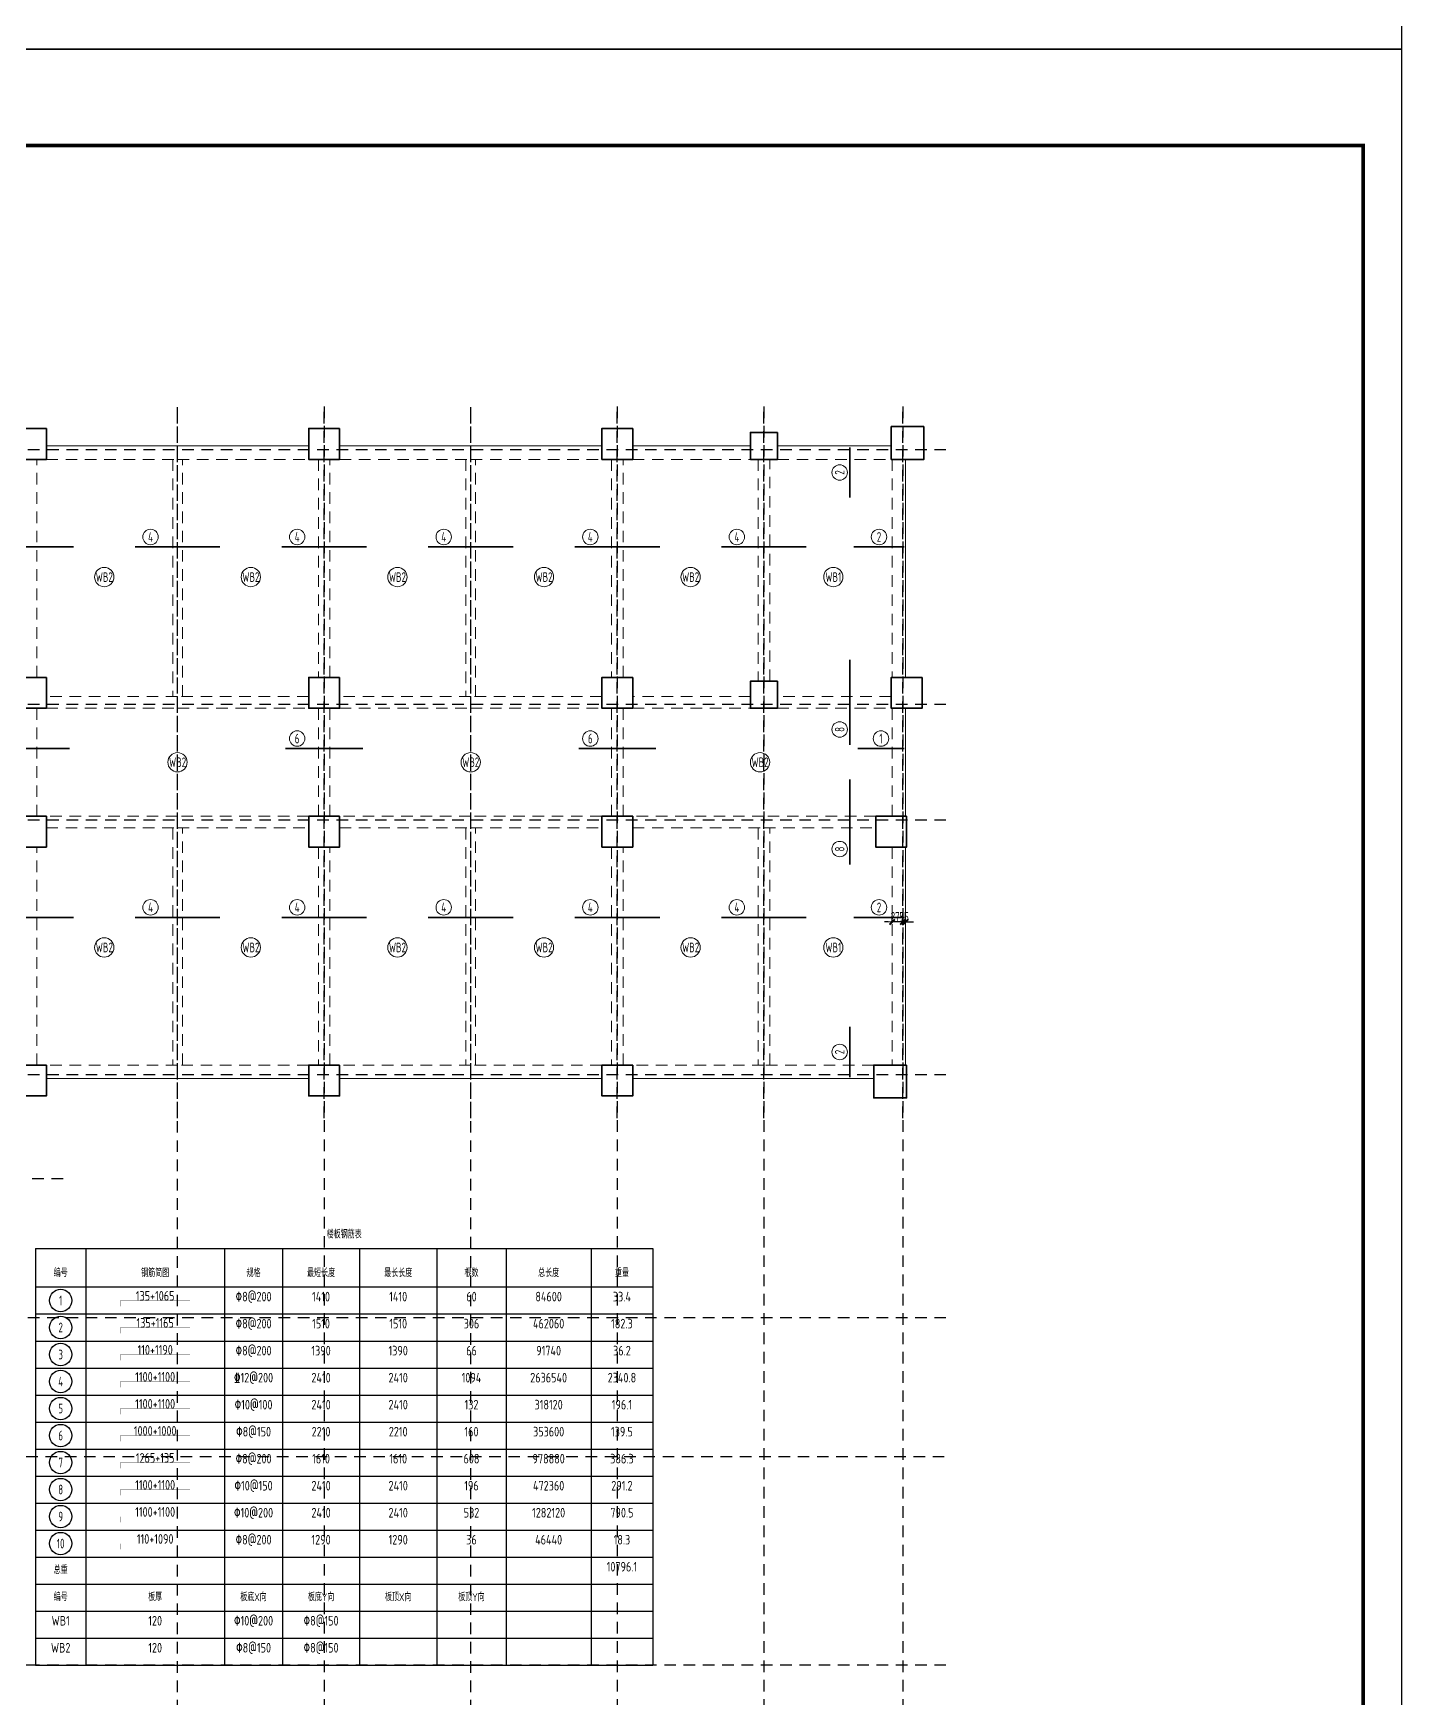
# Model space of a CAD drawing. Header units: millimetres. Extents: x 539196 to 807275, y 431843 to 1156631.
# Drawn here: x 771800 to 807275, y 557314 to 600452 of the extents above; entities that cross this region are included whole.
import ezdxf
from ezdxf.enums import TextEntityAlignment as Align

# ---------------------------------------------------------------- set-up
doc = ezdxf.new("R2010")
doc.units = ezdxf.units.MM
doc.header["$MEASUREMENT"] = 0
doc.linetypes.add('DOTE', pattern=[2.42, 2, -0.2, 0.02, -0.2])
doc.linetypes.add('虚线', pattern=[500, 300, -200])
for name, color, linetype in [('410', 7, 'Continuous'), ('DOTE', 1, 'DOTE'), ('PUB_TITLE', 4, 'Continuous')]:
    doc.layers.add(name, color=color, linetype=linetype)
for name, color, linetype, lineweight in [('尺寸标注-梁', 3, 'Continuous', 18), ('楼板正筋文字', 7, 'Continuous', 18), ('楼板负筋编号', 3, 'Continuous', 18), ('楼板负筋钢筋', 1, 'Continuous', 35), ('砼柱', 2, 'Continuous', 35), ('砼梁', 4, 'Continuous', 18)]:
    doc.layers.add(name, color=color, linetype=linetype, lineweight=lineweight)
doc.styles.add('样式 1_yjk_yjk_yjk_yjk_yjk_yjk_yjk_yjk_yjk_yjk_yjk_yjk', font='yjkeng.shx', dxfattribs={"width": 0.7, "bigfont": 'yjkchn.shx'})
doc.styles.add('样式 2_yjk_yjk_yjk_yjk_yjk_yjk_yjk_yjk_yjk_yjk_yjk_yjk', font='yjkeng.shx', dxfattribs={"width": 0.7, "bigfont": 'yjkchn.shx'})
doc.dimstyles.new('盈建科结构_yjk_yjk_yjk_yjk_yjk_yjk_yjk_yjk_yjk_yjk_yjk_yjk', dxfattribs={"dimscale": 100, "dimtxt": 2.5, "dimasz": 1, "dimexe": 1.5, "dimexo": 0.625, "dimgap": 0.1, "dimtad": 1, "dimdec": 0, "dimrnd": 1, "dimzin": 0, "dimdsep": 46, "dimtxsty": '样式 1_yjk_yjk_yjk_yjk_yjk_yjk_yjk_yjk_yjk_yjk_yjk_yjk', "dimblk": '_yjkbk', "dimblk1": 'ARCHTICK', "dimblk2": 'ARCHTICK', "dimcen": 0.09, "dimadec": 0, "dimazin": 0, "dimtfac": 1, "dimtdec": 4, "dimtix": 1, "dimtmove": 2, "dimatfit": 3, "dimfxl": 0, "dimtolj": 1, "dimtzin": 0, "dimarcsym": 0})

# ---------------------------------------------------------------- blocks, each defined once
blk = doc.blocks.new('_yjkbk')
blk.add_line((-1, 0), (1.5, 0))
blk.add_lwpolyline([(-0.7, -0.7, 0.5, 0.5, 0), (0.7, 0.7, 0.5, 0.5, 0)], format="xyseb")
blk = doc.blocks.new('*D576')
at = {"layer": 'Defpoints', "color": 0}
for p in [(794340, 577420), (794340, 577419), (794415, 577419)]:
    blk.add_point(p, dxfattribs=at)
at = {"layer": '尺寸标注-梁', "color": 0, "lineweight": -2}
for p, q in [((794240, 577420), (794140, 577420)), ((794340, 577419), (794340, 577570)), ((794415, 577420), (794340, 577420)), ((794415, 577419), (794415, 577570)), ((794515, 577420), (794615, 577420))]:
    blk.add_line(p, q, dxfattribs=at)
at = {"layer": '尺寸标注-梁', "color": 0, "lineweight": -2, "xscale": 100, "yscale": 100, "zscale": 100}
blk.add_blockref('_yjkbk', (794340, 577420), dxfattribs=at)
at = {"layer": '尺寸标注-梁', "color": 0, "lineweight": -2, "xscale": 100, "yscale": 100, "zscale": 100, "rotation": 180}
blk.add_blockref('_yjkbk', (794415, 577420), dxfattribs=at)
at = {"layer": '尺寸标注-梁', "color": 0, "insert": (794378, 577555), "char_height": 250, "attachment_point": 5, "style": '样式 1_yjk_yjk_yjk_yjk_yjk_yjk_yjk_yjk_yjk_yjk_yjk_yjk'}
blk.add_mtext('\\A1;75', dxfattribs=at)
blk = doc.blocks.new('_ARCHTICK')
at = {"color": 0, "linetype": 'ByBlock', "const_width": 0.15}
blk.add_lwpolyline([(-0.5, -0.5), (0.5, 0.5)], dxfattribs=at)
blk = doc.blocks.new('*D577')
at = {"layer": 'Defpoints', "color": 0}
for p in [(794065, 577420), (794065, 577419), (794340, 577419)]:
    blk.add_point(p, dxfattribs=at)
at = {"layer": '尺寸标注-梁', "color": 0, "lineweight": -2}
for p, q in [((793965, 577420), (793865, 577420)), ((794065, 577419), (794065, 577570)), ((794340, 577420), (794065, 577420)), ((794340, 577419), (794340, 577570)), ((794440, 577420), (794540, 577420))]:
    blk.add_line(p, q, dxfattribs=at)
at = {"layer": '尺寸标注-梁', "color": 0, "lineweight": -2, "xscale": 100, "yscale": 100, "zscale": 100}
blk.add_blockref('_yjkbk', (794065, 577420), dxfattribs=at)
at = {"layer": '尺寸标注-梁', "color": 0, "lineweight": -2, "xscale": 100, "yscale": 100, "zscale": 100, "rotation": 180}
blk.add_blockref('_yjkbk', (794340, 577420), dxfattribs=at)
at = {"layer": '尺寸标注-梁', "color": 0, "insert": (794203, 577555), "char_height": 250, "attachment_point": 5, "style": '样式 1_yjk_yjk_yjk_yjk_yjk_yjk_yjk_yjk_yjk_yjk_yjk_yjk'}
blk.add_mtext('\\A1;275', dxfattribs=at)
blk = doc.blocks.new('jzzw')
at = {"layer": 'DOTE', "color": 1, "linetype": '虚线'}
for p, q in [((932586, 852149), (932586, 890469)), ((932586, 872027), (932586, 890469)), ((936386, 872027), (936386, 890469)), ((936386, 890469), (936386, 834829)), ((940186, 852149), (940186, 890469)), ((940186, 872027), (940186, 890469)), ((943986, 872027), (943986, 890469)), ((943986, 890469), (943986, 834829)), ((947786, 872027), (947786, 890469)), ((947786, 890469), (947786, 834829)), ((951386, 872027), (951386, 890469)), ((951386, 890469), (951386, 834829)), ((952506, 889349), (912186, 889349)), ((952506, 889349), (912186, 889349)), ((952506, 889349), (912186, 889349)), ((952506, 889349), (912186, 889349)), ((952506, 882749), (911886, 882749)), ((952506, 879749), (911886, 879749)), ((952506, 873149), (912186, 873149)), ((929618, 870449), (912217, 870449)), ((952506, 866849), (912186, 866849)), ((952463, 863249), (912186, 863249)), ((952506, 857849), (912186, 857849)), ((928906, 857849), (920186, 857849))]:
    blk.add_line(p, q, dxfattribs=at)

msp = doc.modelspace()

# ---------------------------------------------------------------- linework, layer by layer
at = {"layer": '410'}
for p, q in [((771860.2, 568959.2), (787860.2, 568959.2)), ((771860.2, 568959.2), (771860.2, 558159.2)), ((773160.2, 568959.2), (773160.2, 558159.2)), ((776760.2, 568959.2), (776760.2, 558159.2)), ((778260.2, 568959.2), (778260.2, 558159.2)), ((780260.2, 568959.2), (780260.2, 558159.2)), ((782260.2, 568959.2), (782260.2, 558159.2)), ((784060.2, 568959.2), (784060.2, 558159.2)), ((786260.2, 568959.2), (786260.2, 558159.2)), ((787860.2, 568959.2), (787860.2, 558159.2)), ((771860.2, 567959.2), (787860.2, 567959.2)), ((771860.2, 567259.2), (787860.2, 567259.2)), ((771860.2, 566559.2), (787860.2, 566559.2)), ((771860.2, 565859.2), (787860.2, 565859.2)), ((771860.2, 565159.2), (787860.2, 565159.2)), ((771860.2, 564459.2), (787860.2, 564459.2)), ((771860.2, 563759.2), (787860.2, 563759.2)), ((771860.2, 563059.2), (787860.2, 563059.2)), ((771860.2, 562359.2), (787860.2, 562359.2)), ((771860.2, 561659.2), (787860.2, 561659.2)), ((771860.2, 560959.2), (787860.2, 560959.2)), ((771860.2, 560259.2), (787860.2, 560259.2)), ((771860.2, 559559.2), (787860.2, 559559.2)), ((771860.2, 558859.2), (787860.2, 558859.2)), ((771860.2, 558159.2), (787860.2, 558159.2))]:
    msp.add_line(p, q, dxfattribs=at)
at = {"layer": '410', "color": 1, "const_width": 3}
for points in [[(774060.2, 567459.2), (774060.2, 567609.2), (775860.2, 567609.2), (775860.2, 567459.2)], [(774060.2, 566759.2), (774060.2, 566909.2), (775860.2, 566909.2), (775860.2, 566759.2)], [(774060.2, 566059.2), (774060.2, 566209.2), (775860.2, 566209.2), (775860.2, 566059.2)], [(774060.2, 565359.2), (774060.2, 565509.2), (775860.2, 565509.2), (775860.2, 565359.2)], [(774060.2, 564659.2), (774060.2, 564809.2), (775860.2, 564809.2), (775860.2, 564659.2)], [(774060.2, 563959.2), (774060.2, 564109.2), (775860.2, 564109.2), (775860.2, 563959.2)], [(774060.2, 563259.2), (774060.2, 563409.2), (775860.2, 563409.2), (775860.2, 563259.2)], [(774060.2, 562559.2), (774060.2, 562709.2), (775860.2, 562709.2), (775860.2, 562559.2)], [(774060.2, 561859.2), (774060.2, 562009.2), (775860.2, 562009.2), (775860.2, 561859.2)], [(774060.2, 561159.2), (774060.2, 561309.2), (775860.2, 561309.2), (775860.2, 561159.2)]]:
    msp.add_lwpolyline(points, dxfattribs=at)
at = {"layer": '410'}
for centre in [(772510.2, 567609.2), (772510.2, 566909.2), (772510.2, 566209.2), (772510.2, 565509.2), (772510.2, 564809.2), (772510.2, 564109.2), (772510.2, 563409.2), (772510.2, 562709.2), (772510.2, 562009.2), (772510.2, 561309.2)]:
    msp.add_circle(centre, 290, dxfattribs=at)
at = {"layer": 'PUB_TITLE'}
for points in [[(747875.2, 600043), (807275.2, 600043), (807275.2, 684143), (747875.2, 684143)], [(747875.2, 515943), (807275.2, 515943), (807275.2, 600043), (747875.2, 600043)]]:
    msp.add_lwpolyline(points, close=True, dxfattribs=at)
at = {"layer": 'PUB_TITLE', "const_width": 100}
msp.add_lwpolyline([(748875.2, 516943), (806275.2, 516943), (806275.2, 597543), (748875.2, 597543)], close=True, dxfattribs=at)
at = {"layer": '楼板正筋文字'}
for centre in [(773640.2, 586359.2), (777440.2, 586359.2), (781240.2, 586359.2), (785040.2, 586359.2), (788840.2, 586359.2), (792540.2, 586359.2), (775540.2, 581559.2), (783140.2, 581559.2), (790640.2, 581559.2), (773640.2, 576759.2), (777440.2, 576759.2), (781240.2, 576759.2), (785040.2, 576759.2), (788840.2, 576759.2), (792540.2, 576759.2)]:
    msp.add_circle(centre, 250, dxfattribs=at)
at = {"layer": '楼板负筋编号'}
for centre in [(792705, 589069.2), (774840.2, 587398), (778640.2, 587398), (782440.2, 587398), (786240.2, 587398), (790040.2, 587398), (793725.2, 587398), (778640.2, 582173.2), (786240.2, 582173.2), (792705, 582409.2), (793775.2, 582173.2), (792705, 579309.2), (774840.2, 577798), (778640.2, 577798), (782440.2, 577798), (786240.2, 577798), (790040.2, 577798), (793725.2, 577798), (792705, 574049.2)]:
    msp.add_circle(centre, 200, dxfattribs=at)
at = {"layer": '楼板负筋钢筋'}
for points in [[(792965, 588419.2), (792965, 589719.2)], [(770640.2, 587138), (772840.2, 587138)], [(774440.2, 587138), (776640.2, 587138)], [(778240.2, 587138), (780440.2, 587138)], [(782040.2, 587138), (784240.2, 587138)], [(785840.2, 587138), (788040.2, 587138)], [(789640.2, 587138), (791840.2, 587138)], [(793075.2, 587138), (794375.2, 587138)], [(792965, 582009.2), (792965, 584209.2)], [(770740.2, 581913.2), (772740.2, 581913.2)], [(778340.2, 581913.2), (780340.2, 581913.2)], [(785940.2, 581913.2), (787940.2, 581913.2)], [(793175.2, 581913.2), (794375.2, 581913.2)], [(792965, 578909.2), (792965, 581109.2)], [(770640.2, 577538), (772840.2, 577538)], [(774440.2, 577538), (776640.2, 577538)], [(778240.2, 577538), (780440.2, 577538)], [(782040.2, 577538), (784240.2, 577538)], [(785840.2, 577538), (788040.2, 577538)], [(789640.2, 577538), (791840.2, 577538)], [(793075.2, 577538), (794375.2, 577538)], [(792965, 573399.2), (792965, 574699.2)]]:
    msp.add_lwpolyline(points, dxfattribs=at)
at = {"layer": '砼柱'}
for points in [[(772140.2, 590209.2), (771340.2, 590209.2), (771340.2, 589409.2), (772140.2, 589409.2)], [(779740.2, 590209.2), (778940.2, 590209.2), (778940.2, 589409.2), (779740.2, 589409.2)], [(787340.2, 590209.2), (786540.2, 590209.2), (786540.2, 589409.2), (787340.2, 589409.2)], [(794890.2, 590259.2), (794040.2, 590259.2), (794040.2, 589409.2), (794890.2, 589409.2)], [(791090.2, 590109.2), (790390.2, 590109.2), (790390.2, 589409.2), (791090.2, 589409.2)], [(772140.2, 583759.2), (771340.2, 583759.2), (771340.2, 582959.2), (772140.2, 582959.2)], [(779740.2, 583759.2), (778940.2, 583759.2), (778940.2, 582959.2), (779740.2, 582959.2)], [(787340.2, 583759.2), (786540.2, 583759.2), (786540.2, 582959.2), (787340.2, 582959.2)], [(791090.2, 583659.2), (790390.2, 583659.2), (790390.2, 582959.2), (791090.2, 582959.2)], [(794840.2, 583759.2), (794040.2, 583759.2), (794040.2, 582959.2), (794840.2, 582959.2)], [(772140.2, 580159.2), (771340.2, 580159.2), (771340.2, 579359.2), (772140.2, 579359.2)], [(779740.2, 580159.2), (778940.2, 580159.2), (778940.2, 579359.2), (779740.2, 579359.2)], [(787340.2, 580159.2), (786540.2, 580159.2), (786540.2, 579359.2), (787340.2, 579359.2)], [(794440.2, 580159.2), (793640.2, 580159.2), (793640.2, 579359.2), (794440.2, 579359.2)], [(772140.2, 573709.2), (771340.2, 573709.2), (771340.2, 572909.2), (772140.2, 572909.2)], [(779740.2, 573709.2), (778940.2, 573709.2), (778940.2, 572909.2), (779740.2, 572909.2)], [(787340.2, 573709.2), (786540.2, 573709.2), (786540.2, 572909.2), (787340.2, 572909.2)], [(794440.2, 573709.2), (793590.2, 573709.2), (793590.2, 572859.2), (794440.2, 572859.2)]]:
    msp.add_lwpolyline(points, close=True, dxfattribs=at)
at = {"layer": '砼梁'}
for p, q in [((775540.2, 589759.2), (772140.2, 589759.2)), ((778940.2, 589759.2), (775540.2, 589759.2)), ((783140.2, 589759.2), (779740.2, 589759.2)), ((786540.2, 589759.2), (783140.2, 589759.2)), ((790390.2, 589759.2), (787340.2, 589759.2)), ((794040.2, 589759.2), (791090.2, 589759.2)), ((794415.2, 583759.2), (794415.2, 589409.2)), ((794415.2, 580159.2), (794415.2, 582959.2)), ((794415.2, 573709.2), (794415.2, 579359.2)), ((772140.2, 573359.2), (775540.2, 573359.2)), ((775540.2, 573359.2), (778940.2, 573359.2)), ((779740.2, 573359.2), (783140.2, 573359.2)), ((783140.2, 573359.2), (786540.2, 573359.2)), ((787340.2, 573359.2), (790740.2, 573359.2)), ((790740.2, 573359.2), (793590.2, 573359.2))]:
    msp.add_line(p, q, dxfattribs=at)
at = {"layer": '砼梁', "linetype": '虚线'}
for p, q in [((771890.2, 583759.2), (771890.2, 589409.2)), ((772140.2, 589409.2), (775540.2, 589409.2)), ((775415.2, 589409.2), (775415.2, 583259.2)), ((775540.2, 589409.2), (778940.2, 589409.2)), ((775665.2, 583259.2), (775665.2, 589409.2)), ((779190.2, 589409.2), (779190.2, 583759.2)), ((779490.2, 583759.2), (779490.2, 589409.2)), ((779740.2, 589409.2), (783140.2, 589409.2)), ((783015.2, 589409.2), (783015.2, 583259.2)), ((783140.2, 589409.2), (786540.2, 589409.2)), ((783265.2, 583259.2), (783265.2, 589409.2)), ((786790.2, 589409.2), (786790.2, 583759.2)), ((787090.2, 583759.2), (787090.2, 589409.2)), ((787340.2, 589409.2), (790390.2, 589409.2)), ((790590.2, 589409.2), (790590.2, 583659.2)), ((790890.2, 583659.2), (790890.2, 589409.2)), ((791090.2, 589409.2), (794040.2, 589409.2)), ((794065.2, 589409.2), (794065.2, 583759.2)), ((775540.2, 583259.2), (772140.2, 583259.2)), ((778940.2, 583259.2), (775540.2, 583259.2)), ((783140.2, 583259.2), (779740.2, 583259.2)), ((786540.2, 583259.2), (783140.2, 583259.2)), ((790390.2, 583259.2), (787340.2, 583259.2)), ((794040.2, 583259.2), (791090.2, 583259.2)), ((771890.2, 580159.2), (771890.2, 582959.2)), ((772140.2, 582959.2), (775540.2, 582959.2)), ((775540.2, 582959.2), (778940.2, 582959.2)), ((779190.2, 582959.2), (779190.2, 580159.2)), ((779490.2, 580159.2), (779490.2, 582959.2)), ((779740.2, 582959.2), (783140.2, 582959.2)), ((783140.2, 582959.2), (786540.2, 582959.2)), ((786790.2, 582959.2), (786790.2, 580159.2)), ((787090.2, 580159.2), (787090.2, 582959.2)), ((787340.2, 582959.2), (790390.2, 582959.2)), ((791090.2, 582959.2), (794040.2, 582959.2)), ((794065.2, 582959.2), (794065.2, 580159.2)), ((775540.2, 580159.2), (772140.2, 580159.2)), ((772140.2, 579859.2), (775540.2, 579859.2)), ((775415.2, 579859.2), (775415.2, 573709.2)), ((778940.2, 580159.2), (775540.2, 580159.2)), ((775540.2, 579859.2), (778940.2, 579859.2)), ((775665.2, 573709.2), (775665.2, 579859.2)), ((783140.2, 580159.2), (779740.2, 580159.2)), ((779740.2, 579859.2), (783140.2, 579859.2)), ((783015.2, 579859.2), (783015.2, 573709.2)), ((786540.2, 580159.2), (783140.2, 580159.2)), ((783140.2, 579859.2), (786540.2, 579859.2)), ((783265.2, 573709.2), (783265.2, 579859.2)), ((790740.2, 580159.2), (787340.2, 580159.2)), ((787340.2, 579859.2), (790740.2, 579859.2)), ((790590.2, 579859.2), (790590.2, 573709.2)), ((793640.2, 580159.2), (790740.2, 580159.2)), ((790740.2, 579859.2), (793640.2, 579859.2)), ((790890.2, 573709.2), (790890.2, 579859.2)), ((771890.2, 573709.2), (771890.2, 579359.2)), ((779190.2, 579359.2), (779190.2, 573709.2)), ((779490.2, 573709.2), (779490.2, 579359.2)), ((786790.2, 579359.2), (786790.2, 573709.2)), ((787090.2, 573709.2), (787090.2, 579359.2)), ((794065.2, 579359.2), (794065.2, 573709.2)), ((775540.2, 573709.2), (772140.2, 573709.2)), ((778940.2, 573709.2), (775540.2, 573709.2)), ((783140.2, 573709.2), (779740.2, 573709.2)), ((786540.2, 573709.2), (783140.2, 573709.2)), ((790740.2, 573709.2), (787340.2, 573709.2)), ((793590.2, 573709.2), (790740.2, 573709.2))]:
    msp.add_line(p, q, dxfattribs=at)

# ---------------------------------------------------------------- block references
msp.add_blockref('jzzw', (-157045.6, -299689.7))

# ---------------------------------------------------------------- texts
at = {"layer": '410', "linetype": 'Continuous', "style": '样式 2_yjk_yjk_yjk_yjk_yjk_yjk_yjk_yjk_yjk_yjk_yjk_yjk', "width": 0.7}
for s, p in [('楼板钢筋表', (779860.2, 569159.2)), ('编号', (772510.2, 568159.2)), ('钢筋简图', (774960.2, 568159.2)), ('规格', (777510.2, 568159.2)), ('最短长度', (779260.2, 568159.2)), ('最长长度', (781260.2, 568159.2)), ('根数', (783160.2, 568159.2)), ('总长度', (785160.2, 568159.2)), ('重量', (787060.2, 568159.2)), ('总重', (772510.2, 560459.2)), ('编号', (772510.2, 559759.2)), ('板厚', (774960.2, 559759.2)), ('板底X向', (777510.2, 559759.2)), ('板底Y向', (779260.2, 559759.2)), ('板顶X向', (781260.2, 559759.2)), ('板顶Y向', (783160.2, 559759.2))]:
    msp.add_text(s, height=200, dxfattribs=at).set_placement(p, align=Align.BOTTOM_CENTER)
at = {"layer": '410', "linetype": 'Continuous', "style": '样式 1_yjk_yjk_yjk_yjk_yjk_yjk_yjk_yjk_yjk_yjk_yjk_yjk'}
for s, width, p in [('1', 0.7, (772510.2, 567609.2)), ('135+1065', 0.8, (774960.2, 567729.2)), ('\x828@200', 0.8, (777510.2, 567709.2)), ('1410', 0.8, (779260.2, 567709.2)), ('1410', 0.8, (781260.2, 567709.2)), ('60', 0.8, (783160.2, 567709.2)), ('84600', 0.8, (785160.2, 567709.2)), ('33.4', 0.8, (787060.2, 567709.2)), ('2', 0.7, (772510.2, 566909.2)), ('135+1165', 0.8, (774960.2, 567029.2)), ('\x828@200', 0.8, (777510.2, 567009.2)), ('1510', 0.8, (779260.2, 567009.2)), ('1510', 0.8, (781260.2, 567009.2)), ('306', 0.8, (783160.2, 567009.2)), ('462060', 0.8, (785160.2, 567009.2)), ('182.3', 0.8, (787060.2, 567009.2)), ('110+1190', 0.8, (774960.2, 566329.2)), ('\x828@200', 0.8, (777510.2, 566309.2)), ('1390', 0.8, (779260.2, 566309.2)), ('1390', 0.8, (781260.2, 566309.2)), ('66', 0.8, (783160.2, 566309.2)), ('91740', 0.8, (785160.2, 566309.2)), ('36.2', 0.8, (787060.2, 566309.2)), ('3', 0.7, (772510.2, 566209.2)), ('4', 0.7, (772510.2, 565509.2)), ('1100+1100', 0.8, (774960.2, 565629.2)), ('\x8412@200', 0.8, (777510.2, 565609.2)), ('2410', 0.8, (779260.2, 565609.2)), ('2410', 0.8, (781260.2, 565609.2)), ('1094', 0.8, (783160.2, 565609.2)), ('2636540', 0.8, (785160.2, 565609.2)), ('2340.8', 0.8, (787060.2, 565609.2)), ('5', 0.7, (772510.2, 564809.2)), ('1100+1100', 0.8, (774960.2, 564929.2)), ('\x8210@100', 0.8, (777510.2, 564909.2)), ('2410', 0.8, (779260.2, 564909.2)), ('2410', 0.8, (781260.2, 564909.2)), ('132', 0.8, (783160.2, 564909.2)), ('318120', 0.8, (785160.2, 564909.2)), ('196.1', 0.8, (787060.2, 564909.2)), ('1000+1000', 0.8, (774960.2, 564229.2)), ('\x828@150', 0.8, (777510.2, 564209.2)), ('2210', 0.8, (779260.2, 564209.2)), ('2210', 0.8, (781260.2, 564209.2)), ('160', 0.8, (783160.2, 564209.2)), ('353600', 0.8, (785160.2, 564209.2)), ('139.5', 0.8, (787060.2, 564209.2)), ('6', 0.7, (772510.2, 564109.2)), ('7', 0.7, (772510.2, 563409.2)), ('1265+135', 0.8, (774960.2, 563529.2)), ('\x828@200', 0.8, (777510.2, 563509.2)), ('1610', 0.8, (779260.2, 563509.2)), ('1610', 0.8, (781260.2, 563509.2)), ('608', 0.8, (783160.2, 563509.2)), ('978880', 0.8, (785160.2, 563509.2)), ('386.3', 0.8, (787060.2, 563509.2)), ('1100+1100', 0.8, (774960.2, 562829.2)), ('\x8210@150', 0.8, (777510.2, 562809.2)), ('8', 0.7, (772510.2, 562709.2)), ('2410', 0.8, (779260.2, 562809.2)), ('2410', 0.8, (781260.2, 562809.2)), ('196', 0.8, (783160.2, 562809.2)), ('472360', 0.8, (785160.2, 562809.2)), ('291.2', 0.8, (787060.2, 562809.2)), ('9', 0.7, (772510.2, 562009.2)), ('1100+1100', 0.8, (774960.2, 562129.2)), ('\x8210@200', 0.8, (777510.2, 562109.2)), ('2410', 0.8, (779260.2, 562109.2)), ('2410', 0.8, (781260.2, 562109.2)), ('532', 0.8, (783160.2, 562109.2)), ('1282120', 0.8, (785160.2, 562109.2)), ('790.5', 0.8, (787060.2, 562109.2)), ('10', 0.7, (772510.2, 561309.2)), ('110+1090', 0.8, (774960.2, 561429.2)), ('\x828@200', 0.8, (777510.2, 561409.2)), ('1290', 0.8, (779260.2, 561409.2)), ('1290', 0.8, (781260.2, 561409.2)), ('36', 0.8, (783160.2, 561409.2)), ('46440', 0.8, (785160.2, 561409.2)), ('18.3', 0.8, (787060.2, 561409.2)), ('10796.1', 0.8, (787060.2, 560709.2)), ('WB1', 0.8, (772510.2, 559309.2)), ('120', 0.8, (774960.2, 559309.2)), ('\x8210@200', 0.8, (777510.2, 559309.2)), ('\x828@150', 0.8, (779260.2, 559309.2)), ('WB2', 0.8, (772510.2, 558609.2)), ('120', 0.8, (774960.2, 558609.2)), ('\x828@150', 0.8, (777510.2, 558609.2)), ('\x828@150', 0.8, (779260.2, 558609.2))]:
    msp.add_text(s, height=250, dxfattribs=dict(at, width=width)).set_placement(p, align=Align.MIDDLE_CENTER)
at = {"layer": '楼板正筋文字', "linetype": 'Continuous', "char_height": 250, "attachment_point": 5, "line_spacing_factor": 0.7, "style": '样式 1_yjk_yjk_yjk_yjk_yjk_yjk_yjk_yjk_yjk_yjk_yjk_yjk'}
for s, insert in [('WB2', (773640.2, 586359.2)), ('WB2', (777440.2, 586359.2)), ('WB2', (781240.2, 586359.2)), ('WB2', (785040.2, 586359.2)), ('WB2', (788840.2, 586359.2)), ('WB1', (792540.2, 586359.2)), ('WB2', (775540.2, 581559.2)), ('WB2', (783140.2, 581559.2)), ('WB2', (790640.2, 581559.2)), ('WB2', (773640.2, 576759.2)), ('WB2', (777440.2, 576759.2)), ('WB2', (781240.2, 576759.2)), ('WB2', (785040.2, 576759.2)), ('WB2', (788840.2, 576759.2)), ('WB1', (792540.2, 576759.2))]:
    msp.add_mtext(s, dxfattribs=dict(at, insert=insert))
at = {"layer": '楼板负筋编号', "linetype": 'Continuous', "style": '样式 1_yjk_yjk_yjk_yjk_yjk_yjk_yjk_yjk_yjk_yjk_yjk_yjk', "width": 0.7}
for s, p in [('2', (792705, 589069.2)), ('8', (792705, 582409.2)), ('8', (792705, 579309.2)), ('2', (792705, 574049.2))]:
    msp.add_text(s, height=250, rotation=449.99999, dxfattribs=at).set_placement(p, align=Align.MIDDLE_CENTER)
for s, p in [('4', (774840.2, 587398)), ('4', (778640.2, 587398)), ('4', (782440.2, 587398)), ('4', (786240.2, 587398)), ('4', (790040.2, 587398)), ('2', (793725.2, 587398)), ('6', (778640.2, 582173.2)), ('6', (786240.2, 582173.2)), ('1', (793775.2, 582173.2)), ('4', (774840.2, 577798)), ('4', (778640.2, 577798)), ('4', (782440.2, 577798)), ('4', (786240.2, 577798)), ('4', (790040.2, 577798)), ('2', (793725.2, 577798))]:
    msp.add_text(s, height=250, dxfattribs=at).set_placement(p, align=Align.MIDDLE_CENTER)

# ---------------------------------------------------------------- dimensions: what is measured, and where the dimension line sits
at = {"layer": '尺寸标注-梁'}
for p1, p2, picture, middle in [((794340.2, 577419.2), (794065.2, 577419.2), '*D577', (794202.7, 577555.2)), ((794415.2, 577419.2), (794340.2, 577419.2), '*D576', (794377.7, 577555.2))]:
    dim = msp.add_aligned_dim(p1=p1, p2=p2, distance=-1, dimstyle='盈建科结构_yjk_yjk_yjk_yjk_yjk_yjk_yjk_yjk_yjk_yjk_yjk_yjk', override={"dimscale": 100, "dimtxt": 2.5, "dimasz": 1, "dimexe": 1.5, "dimexo": 0, "dimgap": 0.1, "dimtad": 1, "dimlfac": 1, "dimrnd": 5, "dimdle": 0, "dimfxlon": 0}, dxfattribs=at)
    dim.commit()
    dim.dimension.update_dxf_attribs({"geometry": picture, "text_midpoint": middle})

doc.saveas('drawing.dxf')
